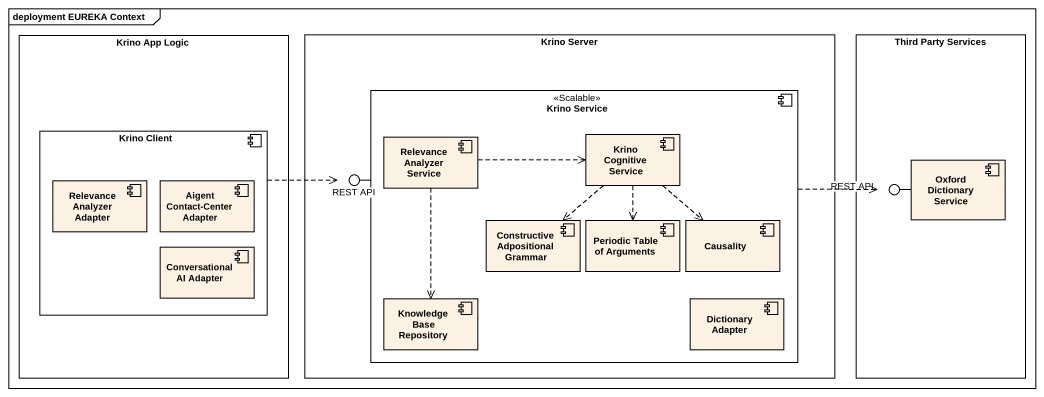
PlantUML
@startuml
mainframe deployment EUREKA Context
rectangle "Krino App Logic" as Krino_App_Logic {
  component "Krino Client" as Krino_Client {
    component "Relevance Analyzer Adapter" as Relevance_Analyzer_Adapter
    component "Aigent Contact-Center Adapter" as Aigent_Contact_Center
    component "Conversational AI Adapter" as Conversational_AI_Adapter
  }
}
rectangle "Krino Server" as Krino_Server {
  component "Krino Service" as Krino_Service <<Scalable>> {
    component "Relevance Analyzer Service" as Relevance_Analyzer_Service
    component "Krino Cognitive Service" as Krino_Cognitive_Service
    component "Constructive Adpositional Grammar" as Constructive_Adpositional
    component "Periodic Table of Arguments" as Periodic_Table_of_Arguments
    component Causality
    component "Knowledge Base Repository" as Knowledge_Base_Repository
    component "Dictionary Adapter" as Dictionary_Adapter
  }
}
rectangle "Third Party Services" as Third_Party_Services {
  component "Oxford Dictionary Service" as Oxford_Dictionary_Service
}
() "REST API" as REST_API
() "REST API" as REST_API_2
Krino_Service -left- REST_API
Oxford_Dictionary_Service -left- REST_API_2
Krino_Service .right.> REST_API_2
Krino_Client .right.> REST_API
Relevance_Analyzer_Service .right.> Krino_Cognitive_Service
Relevance_Analyzer_Service ..> Knowledge_Base_Repository
Krino_Cognitive_Service ..> Constructive_Adpositional
Krino_Cognitive_Service ..> Periodic_Table_of_Arguments
Krino_Cognitive_Service ..> Causality
@enduml
